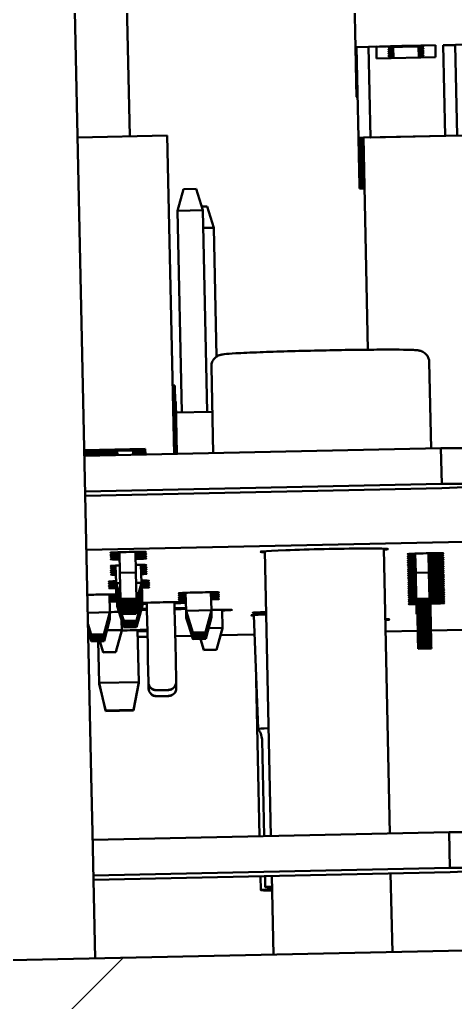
# Model space of a CAD drawing. Header units: millimetres. Extents: x 0 to 2625, y 0 to 1856.
# Drawn here: x 1543.48 to 1554.47, y 1292.39 to 1317.21 of the extents above; entities that cross this region are included whole.
import ezdxf

# ---------------------------------------------------------------- set-up
doc = ezdxf.new("R2010")
doc.units = ezdxf.units.MM
doc.header["$LTSCALE"] = 6.25
for name, color, linetype, lineweight in [('Hatch (ISO)', 7, 'Continuous', 18), ('Symbol (ISO)', 7, 'Continuous', 25), ('Visible (ISO)', 7, 'Continuous', 50)]:
    doc.layers.add(name, color=color, linetype=linetype, lineweight=lineweight)
doc.styles.add('Note Text (ISO)', font='tahoma.ttf')
doc.dimstyles.new('Default - Method 1b (ISO)$7', dxfattribs={"dimscale": 6.25, "dimtxt": 3.5, "dimasz": 2.5, "dimexe": 3.175, "dimexo": 0, "dimgap": 0.762, "dimtad": 1, "dimtoh": 1, "dimrnd": 1e-08, "dimtxsty": 'Note Text (ISO)', "dimcen": 0.09, "dimdle": 10, "dimclrd": 256, "dimclre": 256, "dimclrt": 256, "dimazin": 2, "dimtfac": 1, "dimtmove": 0, "dimatfit": 3, "dimfxl": 1, "dimtolj": 1, "dimlwd": -1, "dimlwe": -1, "dimarcsym": 0})

msp = doc.modelspace()

# ---------------------------------------------------------------- hatches: boundary and pattern name
at = {"layer": 'Hatch (ISO)'}
h = msp.add_hatch(dxfattribs=at)
h.set_pattern_fill('ANSI31', color=256, scale=158.75, style=0)
h.set_pattern_definition([(45, (0, 0), (-14.03165, 14.03165), [])])
h.paths.add_polyline_path([(2169.17, 1286.87), (2168.741, 1306.87), (1528.888, 1293.147), (1529.317, 1273.147)])

# ---------------------------------------------------------------- linework, layer by layer
at = {"layer": 'Visible (ISO)'}
for p, q in [((1544.44, 1337.514), (1545.285, 1298.11)), ((1551.928, 1317.73), (1551.954, 1316.492)), ((1546.182, 1317.607), (1546.254, 1314.265)), ((1554.168, 1316.567), (1564.976, 1316.799)), ((1551.962, 1316.111), (1551.954, 1316.492)), ((1551.979, 1316.513), (1552.279, 1316.526)), ((1552.028, 1314.224), (1551.979, 1316.513)), ((1552.479, 1316.53), (1552.279, 1316.526)), ((1552.279, 1316.526), (1552.328, 1314.237)), ((1552.485, 1316.231), (1552.479, 1316.53)), ((1552.904, 1316.519), (1552.915, 1316.519)), ((1552.904, 1316.519), (1552.91, 1316.24)), ((1553.223, 1316.546), (1553.968, 1316.562)), ((1553.532, 1316.533), (1553.544, 1316.533)), ((1553.544, 1316.533), (1553.55, 1316.253)), ((1553.975, 1316.263), (1553.968, 1316.562)), ((1554.168, 1316.567), (1554.468, 1316.567)), ((1554.217, 1314.278), (1554.168, 1316.567)), ((1554.468, 1316.567), (1554.517, 1314.284)), ((1552.485, 1316.231), (1553.975, 1316.263)), ((1551.962, 1316.111), (1551.964, 1316.056)), ((1551.972, 1315.675), (1551.964, 1316.056)), ((1551.972, 1315.675), (1551.973, 1315.638)), ((1551.981, 1315.257), (1551.973, 1315.638)), ((1544.94, 1314.237), (1547.202, 1314.285)), ((1547.202, 1314.285), (1547.375, 1306.24)), ((1552.153, 1314.233), (1554.652, 1314.287)), ((1554.217, 1314.278), (1552.328, 1314.237)), ((1554.222, 1314.278), (1554.217, 1314.278)), ((1552.153, 1314.23), (1552.028, 1314.224)), ((1552.028, 1314.224), (1552.029, 1314.183)), ((1552.029, 1314.183), (1552.154, 1314.183)), ((1552.029, 1314.17), (1552.029, 1314.183)), ((1552.154, 1314.175), (1552.029, 1314.17)), ((1552.029, 1314.17), (1552.03, 1314.128)), ((1552.03, 1314.128), (1552.155, 1314.128)), ((1552.03, 1314.115), (1552.03, 1314.128)), ((1552.155, 1314.121), (1552.03, 1314.115)), ((1552.03, 1314.115), (1552.031, 1314.074)), ((1552.031, 1314.074), (1552.156, 1314.074)), ((1552.031, 1314.061), (1552.031, 1314.074)), ((1552.156, 1314.066), (1552.031, 1314.061)), ((1552.031, 1314.061), (1552.032, 1314.019)), ((1552.032, 1314.019), (1552.157, 1314.019)), ((1552.033, 1314.007), (1552.032, 1314.019)), ((1552.158, 1314.012), (1552.033, 1314.007)), ((1552.033, 1314.007), (1552.034, 1313.965)), ((1552.268, 1308.874), (1552.153, 1314.233)), ((1552.328, 1314.237), (1552.323, 1314.237)), ((1552.034, 1313.965), (1552.159, 1313.965)), ((1552.034, 1313.952), (1552.034, 1313.965)), ((1552.159, 1313.957), (1552.034, 1313.952)), ((1552.034, 1313.952), (1552.035, 1313.911)), ((1552.035, 1313.911), (1552.16, 1313.911)), ((1552.035, 1313.898), (1552.035, 1313.911)), ((1552.16, 1313.903), (1552.035, 1313.898)), ((1552.035, 1313.898), (1552.036, 1313.856)), ((1552.036, 1313.856), (1552.161, 1313.856)), ((1552.036, 1313.843), (1552.036, 1313.856)), ((1552.161, 1313.849), (1552.036, 1313.843)), ((1552.036, 1313.843), (1552.037, 1313.802)), ((1552.037, 1313.789), (1552.037, 1313.802)), ((1552.037, 1313.802), (1552.162, 1313.802)), ((1552.162, 1313.794), (1552.037, 1313.789)), ((1552.037, 1313.789), (1552.038, 1313.747)), ((1552.038, 1313.747), (1552.163, 1313.747)), ((1552.038, 1313.734), (1552.038, 1313.747)), ((1552.163, 1313.74), (1552.038, 1313.734)), ((1552.038, 1313.734), (1552.039, 1313.693)), ((1552.039, 1313.693), (1552.164, 1313.693)), ((1552.04, 1313.68), (1552.039, 1313.693)), ((1552.165, 1313.685), (1552.04, 1313.68)), ((1552.04, 1313.68), (1552.041, 1313.638)), ((1552.041, 1313.638), (1552.166, 1313.638)), ((1552.041, 1313.625), (1552.041, 1313.638)), ((1552.166, 1313.631), (1552.041, 1313.625)), ((1552.041, 1313.625), (1552.042, 1313.584)), ((1552.042, 1313.584), (1552.167, 1313.584)), ((1552.042, 1313.571), (1552.042, 1313.584)), ((1552.167, 1313.576), (1552.042, 1313.571)), ((1552.042, 1313.571), (1552.043, 1313.529)), ((1552.043, 1313.529), (1552.168, 1313.529)), ((1552.043, 1313.516), (1552.043, 1313.529)), ((1552.168, 1313.522), (1552.043, 1313.516)), ((1552.043, 1313.516), (1552.044, 1313.475)), ((1552.044, 1313.475), (1552.169, 1313.475)), ((1552.044, 1313.462), (1552.044, 1313.475)), ((1552.169, 1313.467), (1552.044, 1313.462)), ((1552.044, 1313.462), (1552.045, 1313.42)), ((1552.045, 1313.42), (1552.17, 1313.42)), ((1552.045, 1313.408), (1552.045, 1313.42)), ((1552.17, 1313.413), (1552.045, 1313.408)), ((1552.045, 1313.408), (1552.046, 1313.366)), ((1552.171, 1313.376), (1552.046, 1313.371)), ((1552.046, 1313.371), (1552.047, 1313.329)), ((1552.046, 1313.366), (1552.171, 1313.366)), ((1552.047, 1313.329), (1552.172, 1313.329)), ((1552.047, 1313.316), (1552.047, 1313.329)), ((1552.172, 1313.322), (1552.047, 1313.316)), ((1552.047, 1313.316), (1552.048, 1313.275)), ((1552.048, 1313.275), (1552.173, 1313.275)), ((1552.049, 1313.262), (1552.048, 1313.275)), ((1552.173, 1313.267), (1552.049, 1313.262)), ((1552.049, 1313.262), (1552.049, 1313.22)), ((1552.049, 1313.22), (1552.175, 1313.22)), ((1552.05, 1313.207), (1552.049, 1313.22)), ((1552.175, 1313.213), (1552.05, 1313.207)), ((1552.05, 1313.207), (1552.051, 1313.166)), ((1552.051, 1313.166), (1552.176, 1313.166)), ((1552.051, 1313.153), (1552.051, 1313.166)), ((1552.176, 1313.158), (1552.051, 1313.153)), ((1552.051, 1313.153), (1552.052, 1313.111)), ((1552.052, 1313.111), (1552.177, 1313.111)), ((1552.052, 1313.099), (1552.052, 1313.111)), ((1552.177, 1313.104), (1552.052, 1313.099)), ((1552.052, 1313.099), (1552.053, 1313.057)), ((1552.053, 1313.057), (1552.178, 1313.057)), ((1552.053, 1313.044), (1552.053, 1313.057)), ((1552.178, 1313.049), (1552.053, 1313.044)), ((1552.053, 1313.044), (1552.054, 1313.003)), ((1552.054, 1313.003), (1552.179, 1313.003)), ((1552.054, 1312.99), (1552.054, 1313.003)), ((1547.608, 1312.93), (1547.46, 1312.384)), ((1547.928, 1312.936), (1547.608, 1312.93)), ((1548.099, 1312.398), (1547.928, 1312.936)), ((1552.179, 1312.995), (1552.054, 1312.99)), ((1552.054, 1312.99), (1552.055, 1312.948)), ((1552.055, 1312.948), (1552.18, 1312.948)), ((1548.099, 1312.398), (1547.46, 1312.384)), ((1547.46, 1312.384), (1547.569, 1307.293)), ((1548.07, 1312.49), (1548.207, 1312.493)), ((1548.209, 1307.306), (1548.099, 1312.398)), ((1548.207, 1312.493), (1548.378, 1311.955)), ((1548.109, 1311.949), (1548.378, 1311.955)), ((1548.378, 1311.955), (1548.448, 1308.7)), ((1553.813, 1308.561), (1553.86, 1306.379)), ((1548.315, 1308.443), (1548.361, 1306.261)), ((1547.338, 1307.967), (1547.392, 1307.967)), ((1547.392, 1307.967), (1547.429, 1306.241)), ((1547.401, 1307.57), (1547.415, 1307.57)), ((1547.415, 1307.57), (1547.444, 1306.241)), ((1547.421, 1307.289), (1548.339, 1307.309)), ((2168.741, 1306.87), (1528.888, 1293.147)), ((1546.647, 1306.373), (1545.109, 1306.34)), ((1554.11, 1306.384), (1545.112, 1306.191)), ((1545.142, 1306.333), (1546.647, 1306.365)), ((1545.143, 1306.29), (1545.142, 1306.333)), ((1545.143, 1306.29), (1545.943, 1306.307)), ((1545.942, 1306.322), (1545.942, 1306.35)), ((1546.342, 1306.331), (1545.942, 1306.322)), ((1545.945, 1306.209), (1545.942, 1306.322)), ((1546.342, 1306.331), (1546.342, 1306.358)), ((1546.345, 1306.218), (1546.342, 1306.331)), ((1546.343, 1306.315), (1546.648, 1306.322)), ((1546.343, 1306.304), (1546.648, 1306.31)), ((1546.65, 1306.224), (1546.647, 1306.373)), ((1554.129, 1305.485), (1554.11, 1306.384)), ((1554.11, 1306.384), (1555.11, 1306.384)), ((1545.143, 1306.278), (1545.943, 1306.295)), ((1545.144, 1306.235), (1545.143, 1306.278)), ((1545.144, 1306.235), (1545.944, 1306.252)), ((1545.144, 1306.224), (1545.944, 1306.241)), ((1545.145, 1306.192), (1545.144, 1306.224)), ((1546.344, 1306.261), (1546.649, 1306.268)), ((1546.344, 1306.249), (1546.649, 1306.256)), ((1554.129, 1305.485), (1545.131, 1305.292)), ((1554.132, 1305.377), (1545.134, 1305.185)), ((1555.13, 1305.485), (1554.129, 1305.485)), ((1554.132, 1305.377), (1555.131, 1305.42)), ((1567.375, 1304.297), (1545.163, 1303.821)), ((1552.664, 1303.849), (1552.818, 1296.657)), ((1546.009, 1303.237), (1545.997, 1303.76)), ((1546.409, 1303.245), (1546.397, 1303.769)), ((1549.665, 1303.785), (1549.819, 1296.593)), ((1553.472, 1303.239), (1553.462, 1303.725)), ((1553.805, 1303.246), (1553.795, 1303.734)), ((1545.908, 1303.425), (1545.899, 1303.425)), ((1545.909, 1302.975), (1545.899, 1303.425)), ((1546.539, 1303.439), (1546.549, 1302.989)), ((1546.409, 1303.245), (1546.009, 1303.237)), ((1546.009, 1303.237), (1546.023, 1302.584)), ((1546.409, 1303.245), (1546.423, 1302.593)), ((1553.805, 1303.246), (1553.472, 1303.239)), ((1553.472, 1303.239), (1553.486, 1302.586)), ((1553.805, 1303.246), (1553.819, 1302.593)), ((1553.835, 1302.809), (1553.825, 1303.296)), ((1545.909, 1302.975), (1546.014, 1302.977)), ((1546.022, 1302.614), (1545.909, 1302.975)), ((1545.909, 1302.961), (1545.909, 1302.975)), ((1545.91, 1302.921), (1545.909, 1302.961)), ((1545.909, 1302.961), (1546.022, 1302.604)), ((1545.911, 1302.907), (1545.91, 1302.921)), ((1545.91, 1302.921), (1545.922, 1302.921)), ((1546.023, 1302.559), (1545.91, 1302.921)), ((1545.911, 1302.907), (1546.023, 1302.55)), ((1545.911, 1302.866), (1545.911, 1302.907)), ((1545.911, 1302.866), (1545.923, 1302.866)), ((1546.024, 1302.505), (1545.911, 1302.866)), ((1545.912, 1302.852), (1545.911, 1302.866)), ((1545.912, 1302.852), (1546.025, 1302.496)), ((1545.913, 1302.812), (1545.912, 1302.852)), ((1546.551, 1302.88), (1546.403, 1302.323)), ((1546.403, 1302.316), (1546.552, 1302.866)), ((1546.552, 1302.825), (1546.404, 1302.269)), ((1546.414, 1302.986), (1546.549, 1302.989)), ((1546.549, 1302.989), (1546.424, 1302.52)), ((1546.424, 1302.512), (1546.549, 1302.975)), ((1546.55, 1302.934), (1546.425, 1302.465)), ((1546.425, 1302.457), (1546.55, 1302.921)), ((1546.538, 1302.934), (1546.55, 1302.934)), ((1546.539, 1302.88), (1546.551, 1302.88)), ((1546.54, 1302.825), (1546.552, 1302.825)), ((1546.549, 1302.975), (1546.549, 1302.989)), ((1546.549, 1302.975), (1546.55, 1302.934)), ((1546.55, 1302.921), (1546.55, 1302.934)), ((1546.55, 1302.921), (1546.551, 1302.88)), ((1546.552, 1302.866), (1546.551, 1302.88)), ((1546.552, 1302.866), (1546.552, 1302.825)), ((1546.553, 1302.812), (1546.552, 1302.825)), ((1546.562, 1303.044), (1546.572, 1302.592)), ((1545.743, 1302.695), (1545.752, 1302.243)), ((1545.913, 1302.812), (1545.924, 1302.812)), ((1546.025, 1302.45), (1545.913, 1302.812)), ((1545.913, 1302.798), (1545.913, 1302.812)), ((1545.914, 1302.757), (1545.913, 1302.798)), ((1545.913, 1302.798), (1546.026, 1302.441)), ((1545.914, 1302.757), (1545.926, 1302.757)), ((1545.914, 1302.744), (1545.914, 1302.757)), ((1546.086, 1302.207), (1545.914, 1302.757)), ((1545.914, 1302.744), (1546.086, 1302.201)), ((1545.932, 1302.578), (1545.93, 1302.694)), ((1545.932, 1302.578), (1545.966, 1302.579)), ((1546.104, 1302.029), (1545.932, 1302.578)), ((1545.932, 1302.565), (1545.932, 1302.578)), ((1546.423, 1302.593), (1546.023, 1302.584)), ((1546.423, 1302.584), (1546.023, 1302.576)), ((1546.023, 1302.576), (1546.023, 1302.584)), ((1546.023, 1302.576), (1546.024, 1302.53)), ((1546.404, 1302.262), (1546.553, 1302.812)), ((1546.554, 1302.771), (1546.405, 1302.214)), ((1546.406, 1302.207), (1546.554, 1302.757)), ((1546.423, 1302.584), (1546.423, 1302.593)), ((1546.423, 1302.584), (1546.424, 1302.538)), ((1546.572, 1302.592), (1546.424, 1302.035)), ((1546.424, 1302.029), (1546.572, 1302.578)), ((1546.509, 1302.591), (1546.572, 1302.592)), ((1546.542, 1302.771), (1546.554, 1302.771)), ((1546.553, 1302.812), (1546.554, 1302.771)), ((1546.554, 1302.757), (1546.554, 1302.771)), ((1546.572, 1302.578), (1546.572, 1302.592)), ((1546.572, 1302.578), (1546.573, 1302.538)), ((1547.666, 1302.735), (1547.676, 1302.28)), ((1548.316, 1302.294), (1548.306, 1302.749)), ((1553.819, 1302.593), (1553.486, 1302.586)), ((1553.486, 1302.578), (1553.486, 1302.586)), ((1553.82, 1302.585), (1553.486, 1302.578)), ((1553.486, 1302.578), (1553.487, 1302.532)), ((1553.835, 1302.809), (1553.815, 1302.808)), ((1553.82, 1302.585), (1553.819, 1302.593)), ((1553.82, 1302.585), (1553.821, 1302.539)), ((1553.835, 1302.809), (1553.849, 1302.156)), ((1545.932, 1302.565), (1546.104, 1302.022)), ((1545.933, 1302.524), (1545.932, 1302.565)), ((1545.934, 1302.51), (1545.933, 1302.524)), ((1546.105, 1301.974), (1545.933, 1302.524)), ((1545.933, 1302.524), (1545.945, 1302.524)), ((1545.934, 1302.51), (1546.105, 1301.967)), ((1545.934, 1302.469), (1545.934, 1302.51)), ((1545.934, 1302.469), (1545.946, 1302.47)), ((1546.106, 1301.92), (1545.934, 1302.469)), ((1545.935, 1302.456), (1545.934, 1302.469)), ((1545.935, 1302.456), (1546.106, 1301.913)), ((1545.936, 1302.415), (1545.935, 1302.456)), ((1545.936, 1302.415), (1545.948, 1302.415)), ((1546.107, 1301.865), (1545.936, 1302.415)), ((1545.936, 1302.401), (1545.936, 1302.415)), ((1545.936, 1302.401), (1546.108, 1301.858)), ((1546.424, 1302.538), (1546.024, 1302.53)), ((1546.024, 1302.521), (1546.024, 1302.53)), ((1546.424, 1302.53), (1546.024, 1302.521)), ((1546.024, 1302.521), (1546.025, 1302.475)), ((1546.425, 1302.484), (1546.025, 1302.475)), ((1546.025, 1302.467), (1546.025, 1302.475)), ((1546.425, 1302.475), (1546.025, 1302.467)), ((1546.025, 1302.467), (1546.026, 1302.421)), ((1546.426, 1302.43), (1546.026, 1302.421)), ((1546.426, 1302.421), (1546.026, 1302.412)), ((1546.026, 1302.412), (1546.026, 1302.421)), ((1546.035, 1302.413), (1546.085, 1302.255)), ((1546.084, 1302.262), (1546.037, 1302.413)), ((1546.051, 1302.413), (1546.083, 1302.31)), ((1546.083, 1302.316), (1546.053, 1302.413)), ((1546.067, 1302.413), (1546.082, 1302.364)), ((1546.082, 1302.371), (1546.069, 1302.413)), ((1546.082, 1302.371), (1546.402, 1302.378)), ((1546.082, 1302.364), (1546.402, 1302.371)), ((1546.082, 1302.364), (1546.082, 1302.371)), ((1546.402, 1302.371), (1546.416, 1302.421)), ((1546.413, 1302.421), (1546.402, 1302.378)), ((1546.402, 1302.371), (1546.402, 1302.378)), ((1546.424, 1302.53), (1546.424, 1302.538)), ((1546.424, 1302.53), (1546.425, 1302.484)), ((1546.573, 1302.538), (1546.425, 1301.981)), ((1546.425, 1301.974), (1546.573, 1302.524)), ((1546.425, 1302.475), (1546.425, 1302.484)), ((1546.425, 1302.475), (1546.426, 1302.43)), ((1546.574, 1302.483), (1546.426, 1301.927)), ((1546.426, 1301.92), (1546.575, 1302.469)), ((1546.426, 1302.421), (1546.426, 1302.43)), ((1546.575, 1302.429), (1546.427, 1301.872)), ((1546.428, 1301.865), (1546.576, 1302.415)), ((1546.561, 1302.537), (1546.573, 1302.538)), ((1546.562, 1302.483), (1546.574, 1302.483)), ((1546.564, 1302.428), (1546.575, 1302.429)), ((1546.573, 1302.524), (1546.573, 1302.538)), ((1546.573, 1302.524), (1546.574, 1302.483)), ((1546.575, 1302.469), (1546.574, 1302.483)), ((1546.575, 1302.469), (1546.575, 1302.429)), ((1546.576, 1302.415), (1546.575, 1302.429)), ((1546.685, 1302.485), (1546.689, 1302.292)), ((1547.385, 1302.499), (1547.389, 1302.307)), ((1553.821, 1302.539), (1553.487, 1302.532)), ((1553.488, 1302.523), (1553.487, 1302.532)), ((1553.821, 1302.53), (1553.488, 1302.523)), ((1553.488, 1302.523), (1553.489, 1302.477)), ((1553.822, 1302.485), (1553.489, 1302.477)), ((1553.489, 1302.469), (1553.489, 1302.477)), ((1553.822, 1302.476), (1553.489, 1302.469)), ((1553.489, 1302.469), (1553.49, 1302.423)), ((1553.823, 1302.43), (1553.49, 1302.423)), ((1553.49, 1302.414), (1553.49, 1302.423)), ((1553.823, 1302.422), (1553.49, 1302.414)), ((1553.49, 1302.414), (1553.491, 1302.369)), ((1553.824, 1302.376), (1553.491, 1302.369)), ((1553.491, 1302.36), (1553.491, 1302.369)), ((1553.824, 1302.367), (1553.491, 1302.36)), ((1553.491, 1302.36), (1553.492, 1302.314)), ((1553.821, 1302.53), (1553.821, 1302.539)), ((1553.821, 1302.53), (1553.822, 1302.485)), ((1553.822, 1302.476), (1553.822, 1302.485)), ((1553.822, 1302.476), (1553.823, 1302.43)), ((1553.823, 1302.422), (1553.823, 1302.43)), ((1553.823, 1302.422), (1553.824, 1302.376)), ((1553.824, 1302.367), (1553.824, 1302.376)), ((1553.824, 1302.367), (1553.825, 1302.321)), ((1545.197, 1302.231), (1545.752, 1302.243)), ((1545.752, 1302.243), (1545.604, 1301.686)), ((1545.604, 1301.679), (1545.753, 1302.229)), ((1545.753, 1302.188), (1545.605, 1301.632)), ((1545.606, 1301.625), (1545.754, 1302.175)), ((1545.755, 1302.134), (1545.607, 1301.577)), ((1545.607, 1301.57), (1545.755, 1302.12)), ((1545.756, 1302.079), (1545.608, 1301.523)), ((1545.742, 1302.188), (1545.753, 1302.188)), ((1545.743, 1302.134), (1545.755, 1302.134)), ((1545.744, 1302.079), (1545.756, 1302.079)), ((1545.753, 1302.229), (1545.752, 1302.243)), ((1545.753, 1302.229), (1545.753, 1302.188)), ((1545.754, 1302.175), (1545.753, 1302.188)), ((1545.754, 1302.175), (1545.755, 1302.134)), ((1545.755, 1302.12), (1545.755, 1302.134)), ((1545.755, 1302.12), (1545.756, 1302.079)), ((1545.756, 1302.066), (1545.756, 1302.079)), ((1546.083, 1302.316), (1546.403, 1302.323)), ((1546.083, 1302.31), (1546.083, 1302.316)), ((1546.083, 1302.31), (1546.403, 1302.316)), ((1546.084, 1302.262), (1546.404, 1302.269)), ((1546.085, 1302.255), (1546.084, 1302.262)), ((1546.085, 1302.255), (1546.404, 1302.262)), ((1546.086, 1302.207), (1546.405, 1302.214)), ((1546.086, 1302.201), (1546.086, 1302.207)), ((1546.086, 1302.201), (1546.406, 1302.207)), ((1546.403, 1302.316), (1546.403, 1302.323)), ((1546.404, 1302.262), (1546.404, 1302.269)), ((1546.406, 1302.207), (1546.405, 1302.214)), ((1546.689, 1302.292), (1546.694, 1302.041)), ((1547.389, 1302.307), (1547.394, 1302.056)), ((1548.316, 1302.294), (1547.676, 1302.28)), ((1547.677, 1302.267), (1547.676, 1302.28)), ((1547.676, 1302.28), (1547.848, 1301.735)), ((1547.677, 1302.267), (1547.677, 1302.226)), ((1547.848, 1301.728), (1547.677, 1302.267)), ((1547.689, 1302.226), (1547.677, 1302.226)), ((1547.678, 1302.212), (1547.677, 1302.226)), ((1547.677, 1302.226), (1547.849, 1301.68)), ((1547.678, 1302.212), (1547.679, 1302.171)), ((1547.849, 1301.673), (1547.678, 1302.212)), ((1547.691, 1302.172), (1547.679, 1302.171)), ((1547.679, 1302.158), (1547.679, 1302.171)), ((1547.679, 1302.171), (1547.85, 1301.626)), ((1547.679, 1302.158), (1547.68, 1302.117)), ((1547.85, 1301.619), (1547.679, 1302.158)), ((1547.692, 1302.117), (1547.68, 1302.117)), ((1547.68, 1302.103), (1547.68, 1302.117)), ((1547.68, 1302.117), (1547.851, 1301.571)), ((1547.852, 1301.564), (1547.68, 1302.103)), ((1548.168, 1301.742), (1548.316, 1302.294)), ((1548.316, 1302.28), (1548.168, 1301.735)), ((1548.169, 1301.687), (1548.317, 1302.24)), ((1548.318, 1302.226), (1548.169, 1301.68)), ((1548.17, 1301.633), (1548.318, 1302.185)), ((1548.319, 1302.171), (1548.17, 1301.626)), ((1548.171, 1301.578), (1548.32, 1302.131)), ((1548.32, 1302.117), (1548.172, 1301.571)), ((1548.317, 1302.24), (1548.305, 1302.239)), ((1548.318, 1302.185), (1548.306, 1302.185)), ((1548.32, 1302.131), (1548.308, 1302.13)), ((1548.316, 1302.28), (1548.316, 1302.294)), ((1548.317, 1302.24), (1548.316, 1302.28)), ((1548.318, 1302.226), (1548.317, 1302.24)), ((1548.318, 1302.185), (1548.318, 1302.226)), ((1548.319, 1302.171), (1548.318, 1302.185)), ((1548.32, 1302.131), (1548.319, 1302.171)), ((1548.32, 1302.117), (1548.32, 1302.131)), ((1548.585, 1302.308), (1548.595, 1301.851)), ((1549.494, 1299.301), (1549.383, 1302.174)), ((1553.825, 1302.321), (1553.492, 1302.314)), ((1553.492, 1302.306), (1553.492, 1302.314)), ((1553.825, 1302.313), (1553.492, 1302.306)), ((1553.492, 1302.306), (1553.493, 1302.26)), ((1553.826, 1302.267), (1553.493, 1302.26)), ((1553.493, 1302.251), (1553.493, 1302.26)), ((1553.827, 1302.258), (1553.493, 1302.251)), ((1553.493, 1302.251), (1553.494, 1302.205)), ((1553.828, 1302.212), (1553.494, 1302.205)), ((1553.495, 1302.197), (1553.494, 1302.205)), ((1553.828, 1302.204), (1553.495, 1302.197)), ((1553.515, 1302.197), (1553.516, 1302.149)), ((1553.849, 1302.156), (1553.516, 1302.149)), ((1553.516, 1302.141), (1553.516, 1302.149)), ((1553.849, 1302.148), (1553.516, 1302.141)), ((1553.516, 1302.141), (1553.517, 1302.095)), ((1553.85, 1302.102), (1553.517, 1302.095)), ((1553.517, 1302.086), (1553.517, 1302.095)), ((1553.85, 1302.093), (1553.517, 1302.086)), ((1553.517, 1302.086), (1553.518, 1302.04)), ((1553.825, 1302.313), (1553.825, 1302.321)), ((1553.825, 1302.313), (1553.826, 1302.267)), ((1553.827, 1302.258), (1553.826, 1302.267)), ((1553.827, 1302.258), (1553.828, 1302.212)), ((1553.828, 1302.204), (1553.828, 1302.212)), ((1553.849, 1302.148), (1553.849, 1302.156)), ((1553.849, 1302.148), (1553.85, 1302.102)), ((1553.85, 1302.093), (1553.85, 1302.102)), ((1553.85, 1302.093), (1553.851, 1302.047)), ((1545.284, 1301.679), (1545.203, 1301.938)), ((1545.204, 1301.928), (1545.284, 1301.672)), ((1545.285, 1301.625), (1545.205, 1301.884)), ((1545.205, 1301.874), (1545.286, 1301.618)), ((1545.608, 1301.516), (1545.756, 1302.066)), ((1546.05, 1302.039), (1546.056, 1301.796)), ((1546.104, 1302.029), (1546.424, 1302.035)), ((1546.104, 1302.022), (1546.104, 1302.029)), ((1546.104, 1302.022), (1546.424, 1302.029)), ((1546.105, 1301.974), (1546.425, 1301.981)), ((1546.105, 1301.967), (1546.105, 1301.974)), ((1546.105, 1301.967), (1546.425, 1301.974)), ((1546.106, 1301.92), (1546.426, 1301.927)), ((1546.106, 1301.913), (1546.106, 1301.92)), ((1546.106, 1301.913), (1546.426, 1301.92)), ((1546.107, 1301.865), (1546.427, 1301.872)), ((1546.108, 1301.858), (1546.107, 1301.865)), ((1546.108, 1301.858), (1546.428, 1301.865)), ((1546.424, 1302.029), (1546.424, 1302.035)), ((1546.425, 1301.974), (1546.425, 1301.981)), ((1546.426, 1301.92), (1546.426, 1301.927)), ((1546.428, 1301.865), (1546.427, 1301.872)), ((1546.694, 1302.041), (1546.708, 1301.418)), ((1547.394, 1302.056), (1547.408, 1301.433)), ((1548.245, 1301.843), (1548.595, 1301.851)), ((1548.595, 1301.851), (1548.447, 1301.298)), ((1548.447, 1301.291), (1548.595, 1301.837)), ((1548.595, 1301.837), (1548.595, 1301.851)), ((1553.851, 1302.047), (1553.518, 1302.04)), ((1553.518, 1302.032), (1553.518, 1302.04)), ((1553.852, 1302.039), (1553.518, 1302.032)), ((1553.518, 1302.032), (1553.519, 1301.986)), ((1553.853, 1301.993), (1553.519, 1301.986)), ((1553.52, 1301.977), (1553.519, 1301.986)), ((1553.853, 1301.984), (1553.52, 1301.977)), ((1553.52, 1301.977), (1553.521, 1301.931)), ((1553.854, 1301.938), (1553.521, 1301.931)), ((1553.521, 1301.923), (1553.521, 1301.931)), ((1553.854, 1301.93), (1553.521, 1301.923)), ((1553.521, 1301.923), (1553.522, 1301.877)), ((1553.855, 1301.884), (1553.522, 1301.877)), ((1553.522, 1301.868), (1553.522, 1301.877)), ((1553.855, 1301.875), (1553.522, 1301.868)), ((1553.522, 1301.868), (1553.523, 1301.822)), ((1553.852, 1302.039), (1553.851, 1302.047)), ((1553.852, 1302.039), (1553.853, 1301.993)), ((1553.853, 1301.984), (1553.853, 1301.993)), ((1553.853, 1301.984), (1553.854, 1301.938)), ((1553.854, 1301.93), (1553.854, 1301.938)), ((1553.854, 1301.93), (1553.855, 1301.884)), ((1553.855, 1301.875), (1553.855, 1301.884)), ((1553.855, 1301.875), (1553.856, 1301.83)), ((1545.287, 1301.57), (1545.206, 1301.829)), ((1545.206, 1301.819), (1545.287, 1301.564)), ((1545.288, 1301.516), (1545.207, 1301.775)), ((1545.207, 1301.765), (1545.288, 1301.509)), ((1545.211, 1301.594), (1545.261, 1301.595)), ((1545.284, 1301.679), (1545.604, 1301.686)), ((1545.284, 1301.672), (1545.284, 1301.679)), ((1545.284, 1301.672), (1545.604, 1301.679)), ((1545.285, 1301.625), (1545.605, 1301.632)), ((1545.286, 1301.618), (1545.285, 1301.625)), ((1545.286, 1301.618), (1545.606, 1301.625)), ((1545.604, 1301.679), (1545.604, 1301.686)), ((1545.606, 1301.625), (1545.605, 1301.632)), ((1545.681, 1301.788), (1546.056, 1301.796)), ((1546.056, 1301.796), (1545.907, 1301.244)), ((1545.908, 1301.237), (1546.056, 1301.783)), ((1546.056, 1301.783), (1546.056, 1301.796)), ((1546.482, 1300.482), (1546.454, 1301.795)), ((1546.458, 1301.621), (1546.703, 1301.626)), ((1547.403, 1301.641), (1547.824, 1301.65)), ((1548.168, 1301.742), (1547.848, 1301.735)), ((1547.848, 1301.728), (1547.848, 1301.735)), ((1548.168, 1301.735), (1547.848, 1301.728)), ((1548.169, 1301.687), (1547.849, 1301.68)), ((1547.849, 1301.673), (1547.849, 1301.68)), ((1548.169, 1301.68), (1547.849, 1301.673)), ((1548.17, 1301.633), (1547.85, 1301.626)), ((1547.85, 1301.619), (1547.85, 1301.626)), ((1548.17, 1301.626), (1547.85, 1301.619)), ((1548.168, 1301.735), (1548.168, 1301.742)), ((1548.169, 1301.68), (1548.169, 1301.687)), ((1548.17, 1301.626), (1548.17, 1301.633)), ((1548.549, 1301.666), (1549.402, 1301.684)), ((1552.709, 1301.755), (1553.524, 1301.772)), ((1553.856, 1301.83), (1553.523, 1301.822)), ((1553.523, 1301.814), (1553.523, 1301.822)), ((1553.856, 1301.821), (1553.523, 1301.814)), ((1553.523, 1301.814), (1553.524, 1301.768)), ((1553.857, 1301.775), (1553.524, 1301.768)), ((1553.524, 1301.759), (1553.524, 1301.768)), ((1553.857, 1301.767), (1553.524, 1301.759)), ((1553.524, 1301.759), (1553.525, 1301.712)), ((1553.858, 1301.719), (1553.525, 1301.712)), ((1553.525, 1301.703), (1553.525, 1301.712)), ((1553.859, 1301.71), (1553.525, 1301.703)), ((1553.525, 1301.703), (1553.526, 1301.657)), ((1553.86, 1301.664), (1553.526, 1301.657)), ((1553.527, 1301.649), (1553.526, 1301.657)), ((1553.86, 1301.656), (1553.527, 1301.649)), ((1553.527, 1301.649), (1553.528, 1301.603)), ((1553.861, 1301.61), (1553.528, 1301.603)), ((1553.528, 1301.594), (1553.528, 1301.603)), ((1553.861, 1301.601), (1553.528, 1301.594)), ((1553.528, 1301.594), (1553.529, 1301.548)), ((1553.856, 1301.821), (1553.856, 1301.83)), ((1553.856, 1301.821), (1553.857, 1301.775)), ((1553.857, 1301.78), (1555.132, 1301.807)), ((1553.857, 1301.767), (1553.857, 1301.775)), ((1553.857, 1301.767), (1553.858, 1301.719)), ((1553.859, 1301.71), (1553.858, 1301.719)), ((1553.859, 1301.71), (1553.86, 1301.664)), ((1553.86, 1301.656), (1553.86, 1301.664)), ((1553.86, 1301.656), (1553.861, 1301.61)), ((1553.861, 1301.601), (1553.861, 1301.61)), ((1553.861, 1301.601), (1553.862, 1301.555)), ((1545.287, 1301.57), (1545.607, 1301.577)), ((1545.287, 1301.564), (1545.607, 1301.57)), ((1545.287, 1301.564), (1545.287, 1301.57)), ((1545.288, 1301.516), (1545.608, 1301.523)), ((1545.288, 1301.509), (1545.288, 1301.516)), ((1545.288, 1301.509), (1545.608, 1301.516)), ((1545.482, 1300.461), (1545.46, 1301.513)), ((1545.497, 1301.514), (1545.588, 1301.23)), ((1545.588, 1301.237), (1545.5, 1301.514)), ((1545.607, 1301.57), (1545.607, 1301.577)), ((1545.608, 1301.516), (1545.608, 1301.523)), ((1546.716, 1301.044), (1546.708, 1301.418)), ((1547.416, 1301.059), (1547.408, 1301.433)), ((1548.171, 1301.578), (1547.851, 1301.571)), ((1547.852, 1301.564), (1547.851, 1301.571)), ((1548.172, 1301.571), (1547.852, 1301.564)), ((1548.037, 1301.568), (1548.127, 1301.285)), ((1548.127, 1301.291), (1548.04, 1301.569)), ((1548.172, 1301.571), (1548.171, 1301.578)), ((1553.862, 1301.555), (1553.529, 1301.548)), ((1553.529, 1301.54), (1553.529, 1301.548)), ((1553.862, 1301.547), (1553.529, 1301.54)), ((1553.529, 1301.54), (1553.53, 1301.494)), ((1553.863, 1301.501), (1553.53, 1301.494)), ((1553.53, 1301.485), (1553.53, 1301.494)), ((1553.863, 1301.492), (1553.53, 1301.485)), ((1553.53, 1301.485), (1553.531, 1301.439)), ((1553.864, 1301.447), (1553.531, 1301.439)), ((1553.531, 1301.431), (1553.531, 1301.439)), ((1553.864, 1301.438), (1553.531, 1301.431)), ((1553.531, 1301.431), (1553.532, 1301.385)), ((1553.865, 1301.392), (1553.532, 1301.385)), ((1553.532, 1301.376), (1553.532, 1301.385)), ((1553.866, 1301.384), (1553.532, 1301.376)), ((1553.532, 1301.376), (1553.533, 1301.33)), ((1553.867, 1301.338), (1553.533, 1301.33)), ((1553.862, 1301.547), (1553.862, 1301.555)), ((1553.862, 1301.547), (1553.863, 1301.501)), ((1553.863, 1301.492), (1553.863, 1301.501)), ((1553.863, 1301.492), (1553.864, 1301.447)), ((1553.864, 1301.438), (1553.864, 1301.447)), ((1553.864, 1301.438), (1553.865, 1301.392)), ((1553.866, 1301.384), (1553.865, 1301.392)), ((1553.866, 1301.384), (1553.867, 1301.338)), ((1553.867, 1301.329), (1553.867, 1301.338)), ((1545.588, 1301.237), (1545.907, 1301.244)), ((1545.588, 1301.23), (1545.588, 1301.237)), ((1545.588, 1301.23), (1545.908, 1301.237)), ((1545.908, 1301.237), (1545.907, 1301.244)), ((1548.127, 1301.291), (1548.447, 1301.298)), ((1548.127, 1301.285), (1548.127, 1301.291)), ((1548.127, 1301.285), (1548.447, 1301.291)), ((1548.447, 1301.291), (1548.447, 1301.298)), ((1553.534, 1301.322), (1553.533, 1301.33)), ((1553.867, 1301.329), (1553.534, 1301.322)), ((1546.716, 1301.044), (1546.728, 1300.476)), ((1547.416, 1301.059), (1547.428, 1300.491)), ((1545.482, 1300.461), (1546.482, 1300.482)), ((1545.483, 1300.439), (1545.482, 1300.461)), ((1545.482, 1300.461), (1545.647, 1299.761)), ((1545.648, 1299.746), (1545.483, 1300.439)), ((1546.347, 1299.776), (1546.482, 1300.482)), ((1546.483, 1300.461), (1546.348, 1299.761)), ((1546.483, 1300.461), (1546.482, 1300.482)), ((1546.728, 1300.469), (1546.728, 1300.476)), ((1546.728, 1300.469), (1546.731, 1300.323)), ((1547.428, 1300.491), (1547.428, 1300.484)), ((1547.428, 1300.484), (1547.431, 1300.338)), ((1549.447, 1300.53), (1549.531, 1296.587)), ((1546.731, 1300.317), (1546.731, 1300.323)), ((1547.232, 1300.286), (1546.932, 1300.28)), ((1547.232, 1300.28), (1546.932, 1300.274)), ((1547.235, 1300.134), (1546.935, 1300.128)), ((1547.235, 1300.128), (1546.936, 1300.121)), ((1547.431, 1300.338), (1547.431, 1300.332)), ((1545.647, 1299.761), (1546.347, 1299.776)), ((1545.648, 1299.746), (1545.647, 1299.761)), ((1545.648, 1299.746), (1546.348, 1299.761)), ((1546.348, 1299.761), (1546.347, 1299.776)), ((1549.648, 1296.589), (1549.596, 1299.01)), ((1545.316, 1296.684), (1545.285, 1298.11)), ((1545.316, 1296.684), (1545.384, 1293.5)), ((1554.318, 1296.689), (1545.32, 1296.496)), ((1554.337, 1295.79), (1554.318, 1296.689)), ((1554.318, 1296.689), (1555.318, 1296.689)), ((1554.337, 1295.79), (1545.339, 1295.597)), ((1554.34, 1295.682), (1545.342, 1295.489)), ((1552.84, 1295.65), (1552.883, 1293.661)), ((1555.338, 1295.79), (1554.337, 1295.79)), ((1554.34, 1295.682), (1555.339, 1295.725)), ((1549.553, 1295.58), (1549.56, 1295.227)), ((1549.675, 1295.305), (1549.669, 1295.582)), ((1549.841, 1295.586), (1549.883, 1293.597))]:
    msp.add_line(p, q, dxfattribs=at)
for centre, major_axis, ratio, start_param, end_param in [((1553.224, 1316.519), (-1.27, -0.027), 0.021443, 6.084439, 6.283185), ((1553.224, 1316.519), (1.27, 0.027), 0.021443, 1.570796, 2.197668), ((1553.224, 1316.519), (-0.444, -0.01), 0.021443, 5.516062, 7.050309), ((1553.224, 1316.519), (0.444, 0.01), 0.021443, 0.803673, 2.33792), ((1553.224, 1316.519), (0.444, 0.01), 0.021443, 5.516062, 7.050309), ((1553.225, 1316.465), (0.444, 0.01), 0.021443, 5.516062, 7.050309), ((1553.225, 1316.465), (-0.444, -0.01), 0.021443, 5.516062, 7.050309), ((1553.226, 1316.41), (-0.444, -0.01), 0.021443, 5.516062, 7.050309), ((1553.228, 1316.356), (-0.444, -0.01), 0.021443, 5.516062, 7.050309), ((1553.229, 1316.301), (-0.444, -0.01), 0.021443, 5.516062, 7.050309), ((1553.23, 1316.247), (-0.444, -0.01), 0.021443, 5.516062, 6.322567), ((1553.226, 1316.41), (0.444, 0.01), 0.021443, 5.516062, 7.050309), ((1553.228, 1316.356), (0.444, 0.01), 0.021443, 5.516062, 7.050309), ((1553.229, 1316.301), (0.444, 0.01), 0.021443, 5.516062, 7.050309), ((1553.23, 1316.247), (0.444, 0.01), 0.021443, 6.243803, 7.050309), ((1553.232, 1316.138), (-1.27, -0.027), 0.021443, 0, 0.198746), ((1553.233, 1316.084), (-1.27, -0.027), 0.021443, 6.084439, 6.283185), ((1553.242, 1315.702), (-1.27, -0.027), 0.021443, 0, 0.198746), ((1553.242, 1315.666), (-1.27, -0.027), 0.021443, 6.084439, 6.283185), ((1553.25, 1315.285), (-1.27, -0.027), 0.021443, 0, 0.198746), ((1551.165, 1303.805), (1.607, 0.034), 0.021443, 5.914883, 9.79308), ((1546.219, 1303.757), (0.452, 0.01), 0.021443, 5.117421, 10.482919), ((1546.221, 1303.702), (-0.452, -0.01), 0.021443, 5.225044, 7.341327), ((1546.222, 1303.647), (-0.452, -0.01), 0.021443, 5.225044, 7.341327), ((1546.223, 1303.593), (-0.452, -0.01), 0.021443, 5.225044, 7.341327), ((1546.221, 1303.702), (0.452, 0.01), 0.021443, 5.117421, 7.44895), ((1546.222, 1303.647), (0.452, 0.01), 0.021443, 5.117421, 7.44895), ((1546.223, 1303.593), (0.452, 0.01), 0.021443, 5.117421, 7.44895), ((1553.719, 1303.723), (0.452, 0.01), 0.021443, 4.880583, 10.389505), ((1553.721, 1303.668), (-0.452, -0.01), 0.021443, 5.318458, 7.247913), ((1553.722, 1303.613), (-0.452, -0.01), 0.021443, 5.318458, 7.247913), ((1553.721, 1303.668), (0.452, 0.01), 0.021443, 4.880583, 7.685787), ((1553.722, 1303.613), (0.452, 0.01), 0.021443, 4.880583, 7.685787), ((1553.723, 1303.558), (0.452, 0.01), 0.021443, 4.880583, 7.685787), ((1546.226, 1303.425), (-0.452, -0.01), 0.021443, 5.520583, 7.045787), ((1546.228, 1303.37), (-0.452, -0.01), 0.021443, 5.520583, 7.045787), ((1546.226, 1303.425), (-0.452, -0.01), 0.021443, 5.225044, 5.492307), ((1546.226, 1303.425), (0.452, 0.01), 0.021443, 5.476954, 7.44895), ((1546.228, 1303.37), (0.452, 0.01), 0.021443, 5.476954, 7.089416), ((1546.229, 1303.315), (0.452, 0.01), 0.021443, 5.476954, 7.089416), ((1553.723, 1303.558), (-0.452, -0.01), 0.021443, 5.318458, 7.247913), ((1553.724, 1303.504), (-0.452, -0.01), 0.021443, 5.318458, 7.247913), ((1553.725, 1303.449), (-0.452, -0.01), 0.021443, 5.318458, 7.247913), ((1553.727, 1303.394), (-0.452, -0.01), 0.021443, 5.318458, 7.247913), ((1553.728, 1303.339), (-0.452, -0.01), 0.021443, 5.318458, 7.247913), ((1553.724, 1303.504), (0.452, 0.01), 0.021443, 4.880583, 7.685787), ((1553.725, 1303.449), (0.452, 0.01), 0.021443, 4.880583, 7.685787), ((1553.727, 1303.394), (0.452, 0.01), 0.021443, 4.880583, 7.685787), ((1553.728, 1303.339), (0.452, 0.01), 0.021443, 4.880583, 7.685787), ((1546.229, 1303.315), (-0.452, -0.01), 0.021443, 5.520583, 7.045787), ((1546.23, 1303.261), (-0.452, -0.01), 0.021443, 5.520583, 7.045787), ((1546.231, 1303.206), (-0.452, -0.01), 0.021443, 5.520583, 7.045787), ((1546.23, 1303.261), (0.452, 0.01), 0.021443, 5.476954, 7.089416), ((1546.231, 1303.206), (0.452, 0.01), 0.021443, 5.476954, 7.089416), ((1553.729, 1303.285), (-0.452, -0.01), 0.021443, 5.318458, 7.247913), ((1553.73, 1303.23), (-0.452, -0.01), 0.021443, 5.318458, 7.247913), ((1553.731, 1303.175), (-0.452, -0.01), 0.021443, 5.318458, 7.247913), ((1553.732, 1303.121), (-0.452, -0.01), 0.021443, 5.318458, 7.247913), ((1553.729, 1303.285), (0.452, 0.01), 0.021443, 4.926243, 7.685787), ((1553.73, 1303.23), (0.452, 0.01), 0.021443, 4.926243, 7.640127), ((1553.731, 1303.175), (0.452, 0.01), 0.021443, 4.926243, 7.640127), ((1553.732, 1303.121), (0.452, 0.01), 0.021443, 4.926243, 7.640127), ((1553.734, 1303.066), (0.452, 0.01), 0.021443, 4.926243, 7.640127), ((1546.235, 1303.028), (-0.51, -0.011), 0.021443, 5.407546, 7.158825), ((1546.236, 1302.974), (-0.51, -0.011), 0.021443, 5.407546, 7.158825), ((1546.237, 1302.919), (-0.51, -0.011), 0.021443, 5.407546, 7.158825), ((1546.238, 1302.864), (-0.51, -0.011), 0.021443, 5.407546, 7.158825), ((1546.235, 1303.028), (0.51, 0.011), 0.021443, 5.409074, 7.193868), ((1546.236, 1302.974), (0.51, 0.011), 0.021443, 5.409074, 7.157297), ((1546.237, 1302.919), (0.51, 0.011), 0.021443, 5.409074, 7.157297), ((1546.238, 1302.864), (0.51, 0.011), 0.021443, 5.409074, 7.157297), ((1553.734, 1303.066), (-0.452, -0.01), 0.021443, 5.318458, 7.247913), ((1553.735, 1303.011), (-0.452, -0.01), 0.021443, 5.318458, 7.247913), ((1553.736, 1302.956), (-0.452, -0.01), 0.021443, 5.318458, 7.247913), ((1553.737, 1302.902), (-0.452, -0.01), 0.021443, 5.318458, 7.247913), ((1553.738, 1302.847), (-0.452, -0.01), 0.021443, 5.318458, 7.247913), ((1553.735, 1303.011), (0.452, 0.01), 0.021443, 4.926243, 7.640127), ((1553.736, 1302.956), (0.452, 0.01), 0.021443, 4.926243, 7.640127), ((1553.737, 1302.902), (0.452, 0.01), 0.021443, 4.926243, 7.640127), ((1553.738, 1302.847), (0.452, 0.01), 0.021443, 4.926243, 7.640127), ((1545.445, 1302.679), (0.51, 0.011), 0.021443, 0.315742, 2.098501), ((1545.445, 1302.679), (0.51, 0.011), 0.021443, 5.336522, 5.967443), ((1545.446, 1302.625), (0.51, 0.011), 0.021443, 0.315742, 0.946663), ((1545.446, 1302.625), (0.51, 0.011), 0.021443, 5.336522, 5.967443), ((1545.447, 1302.57), (0.51, 0.011), 0.021443, 0.315742, 0.946663), ((1545.447, 1302.57), (0.51, 0.011), 0.021443, 5.336522, 5.967443), ((1547.996, 1302.734), (0.51, 0.011), 0.021443, 5.365424, 10.293094), ((1547.998, 1302.679), (-0.51, -0.011), 0.021443, 5.414869, 7.151501), ((1547.999, 1302.625), (-0.51, -0.011), 0.021443, 5.414869, 7.151501), ((1547.998, 1302.679), (0.51, 0.011), 0.021443, 5.365424, 7.200947), ((1547.999, 1302.625), (0.51, 0.011), 0.021443, 5.365424, 7.200947), ((1548, 1302.57), (0.51, 0.011), 0.021443, 5.365675, 7.200695), ((1553.739, 1302.792), (-0.452, -0.01), 0.021443, 5.318458, 7.247913), ((1553.741, 1302.738), (-0.452, -0.01), 0.021443, 5.318458, 7.247913), ((1553.742, 1302.683), (-0.452, -0.01), 0.021443, 5.318458, 7.247913), ((1553.743, 1302.628), (-0.452, -0.01), 0.021443, 5.318458, 7.247913), ((1553.744, 1302.573), (-0.452, -0.01), 0.021443, 5.318458, 7.247913), ((1553.739, 1302.792), (0.452, 0.01), 0.021443, 4.926243, 7.640127), ((1553.741, 1302.738), (0.452, 0.01), 0.021443, 4.926243, 7.640127), ((1553.742, 1302.683), (0.452, 0.01), 0.021443, 4.926243, 7.640127), ((1553.743, 1302.628), (0.452, 0.01), 0.021443, 4.926243, 7.640127), ((1553.744, 1302.573), (0.452, 0.01), 0.021443, 4.926243, 7.640127), ((1545.448, 1302.515), (0.51, 0.011), 0.021443, 0.315097, 0.946417), ((1545.448, 1302.515), (0.51, 0.011), 0.021443, 5.336768, 5.968088), ((1547.022, 1302.326), (-0.753, -0.016), 0.021443, 5.171898, 5.385742), ((1547.019, 1302.477), (-0.753, -0.016), 0.021443, 3.663154, 5.343844), ((1547.019, 1302.477), (0.753, 0.016), 0.021443, 4.080934, 4.25288), ((1547.019, 1302.477), (0.753, 0.016), 0.021443, 5.22007, 5.761624), ((1547.022, 1302.326), (-0.753, -0.016), 0.021443, 3.663154, 4.204708), ((1547.022, 1302.326), (0.753, 0.016), 0.021443, 5.22007, 5.761624), ((1548, 1302.57), (-0.51, -0.011), 0.021443, 5.414607, 7.151763), ((1553.745, 1302.519), (-0.452, -0.01), 0.021443, 5.318458, 7.247913), ((1553.746, 1302.464), (-0.452, -0.01), 0.021443, 5.318458, 7.247913), ((1553.745, 1302.519), (0.452, 0.01), 0.021443, 4.926243, 7.640127), ((1553.746, 1302.464), (0.452, 0.01), 0.021443, 4.926243, 7.640127), ((1545.748, 1302.238), (-0.51, -0.011), 0.021443, 4.232704, 4.702995), ((1547.022, 1302.326), (0.753, 0.016), 0.021443, 4.026479, 4.25288), ((1548.325, 1302.293), (0.51, 0.011), 0.021443, 5.248028, 7.871383), ((1549.923, 1302.18), (-0.603, -0.013), 0.021443, 5.092657, 6.742972), ((1549.922, 1302.245), (-0.561, -0.012), 0.021443, 5.122307, 7.444063), ((1551.203, 1302.026), (1.607, 0.034), 0.021443, 5.914883, 6.651487), ((1546.581, 1301.783), (-0.702, -0.015), 0.021443, 4.541946, 5.557041), ((1546.581, 1301.783), (0.702, 0.015), 0.021443, 4.531214, 4.882832), ((1546.928, 1300.48), (-0.2, -0.004), 0.99977, 0, 1.570796), ((1546.928, 1300.473), (-0.2, -0.004), 0.99977, 0, 1.570796), ((1547.228, 1300.486), (0.2, 0.004), 0.99977, 4.712389, 6.283185), ((1547.228, 1300.48), (0.2, 0.004), 0.99977, 4.712389, 6.283185), ((1546.931, 1300.328), (-0.2, -0.004), 0.99977, 0, 1.570796), ((1546.931, 1300.321), (-0.2, -0.004), 0.99977, 0, 1.570796), ((1547.231, 1300.334), (0.2, 0.004), 0.99977, 4.712389, 6.283185), ((1547.231, 1300.328), (0.2, 0.004), 0.99977, 4.712389, 6.283185), ((1549.994, 1299.312), (-0.5, -0.011), 0.021443, 5.198219, 6.298714), ((1550.56, 1295.248), (-1, -0.021), 0.021443, 5.504728, 7.061643), ((1550.08, 1295.313), (-0.405, -0.009), 0.021443, 5.326794, 7.239576)]:
    msp.add_ellipse(centre, major_axis=major_axis, ratio=ratio, start_param=start_param, end_param=end_param, dxfattribs=at)
for points, knots in [([(1548.315, 1308.443), (1548.314, 1308.476), (1548.319, 1308.51), (1548.339, 1308.572), (1548.354, 1308.602), (1548.391, 1308.652), (1548.413, 1308.675), (1548.447, 1308.7), (1548.457, 1308.706), (1548.483, 1308.722), (1548.499, 1308.729), (1548.524, 1308.738), (1548.534, 1308.741), (1548.556, 1308.747), (1548.566, 1308.749), (1548.599, 1308.756), (1548.618, 1308.758), (1548.709, 1308.769), (1548.805, 1308.776), (1549.092, 1308.792), (1549.302, 1308.802), (1549.752, 1308.819), (1549.99, 1308.827), (1550.486, 1308.842), (1550.751, 1308.848), (1551.275, 1308.86), (1551.54, 1308.865), (1552.04, 1308.872), (1552.28, 1308.874), (1552.706, 1308.877), (1552.897, 1308.877), (1553.208, 1308.874), (1553.33, 1308.872), (1553.46, 1308.866), (1553.494, 1308.864), (1553.548, 1308.857), (1553.567, 1308.855), (1553.614, 1308.839), (1553.622, 1308.836), (1553.647, 1308.825), (1553.664, 1308.816), (1553.698, 1308.793), (1553.714, 1308.779), (1553.748, 1308.744), (1553.764, 1308.722), (1553.792, 1308.67), (1553.803, 1308.64), (1553.811, 1308.593), (1553.813, 1308.577), (1553.813, 1308.561)], [0, 0, 0, 0, 0.0100639, 0.0100639, 0.0199177, 0.0199177, 0.0296621, 0.0296621, 0.0339022, 0.0339022, 0.0410807, 0.0410807, 0.0477348, 0.0477348, 0.0578442, 0.0578442, 0.0829297, 0.0829297, 0.1587482, 0.1587482, 0.2507709, 0.2507709, 0.3300228, 0.3300228, 0.4087022, 0.4087022, 0.4871997, 0.4871997, 0.5656914, 0.5656914, 0.6443392, 0.6443392, 0.7235969, 0.7235969, 0.7648733, 0.7648733, 0.7853936, 0.7853936, 0.7895587, 0.7895587, 0.7964655, 0.7964655, 0.8032276, 0.8032276, 0.8116972, 0.8116972, 0.8212909, 0.8212909, 0.8261236, 0.8261236, 0.8261236, 0.8261236]), ([(1549.596, 1299.01), (1549.595, 1299.028), (1549.594, 1299.046), (1549.584, 1299.118), (1549.568, 1299.171), (1549.531, 1299.248), (1549.514, 1299.275), (1549.494, 1299.301)], [0, 0, 0, 0, 0.00545322, 0.00545322, 0.02164541, 0.02164541, 0.03125091, 0.03125091, 0.03125091, 0.03125091])]:
    msp.add_open_spline(points, degree=3, knots=knots, dxfattribs=at)

# ---------------------------------------------------------------- leaders
at = {"layer": 'Symbol (ISO)', "annotation_type": 0, "has_hookline": 1, "hookline_direction": 1}
for points, text_width in [([(1616.705, 1307.405), (1460.058, 1045.072), (1444.433, 1045.072)], 163.512), ([(1596.878, 1302.066), (1368.641, 1194.575), (1353.016, 1194.575)], 427.29)]:
    msp.add_leader(points, dimstyle='Default - Method 1b (ISO)$7', override={"dimtad": 0}, dxfattribs=dict(at, text_width=text_width))

doc.saveas('drawing.dxf')
